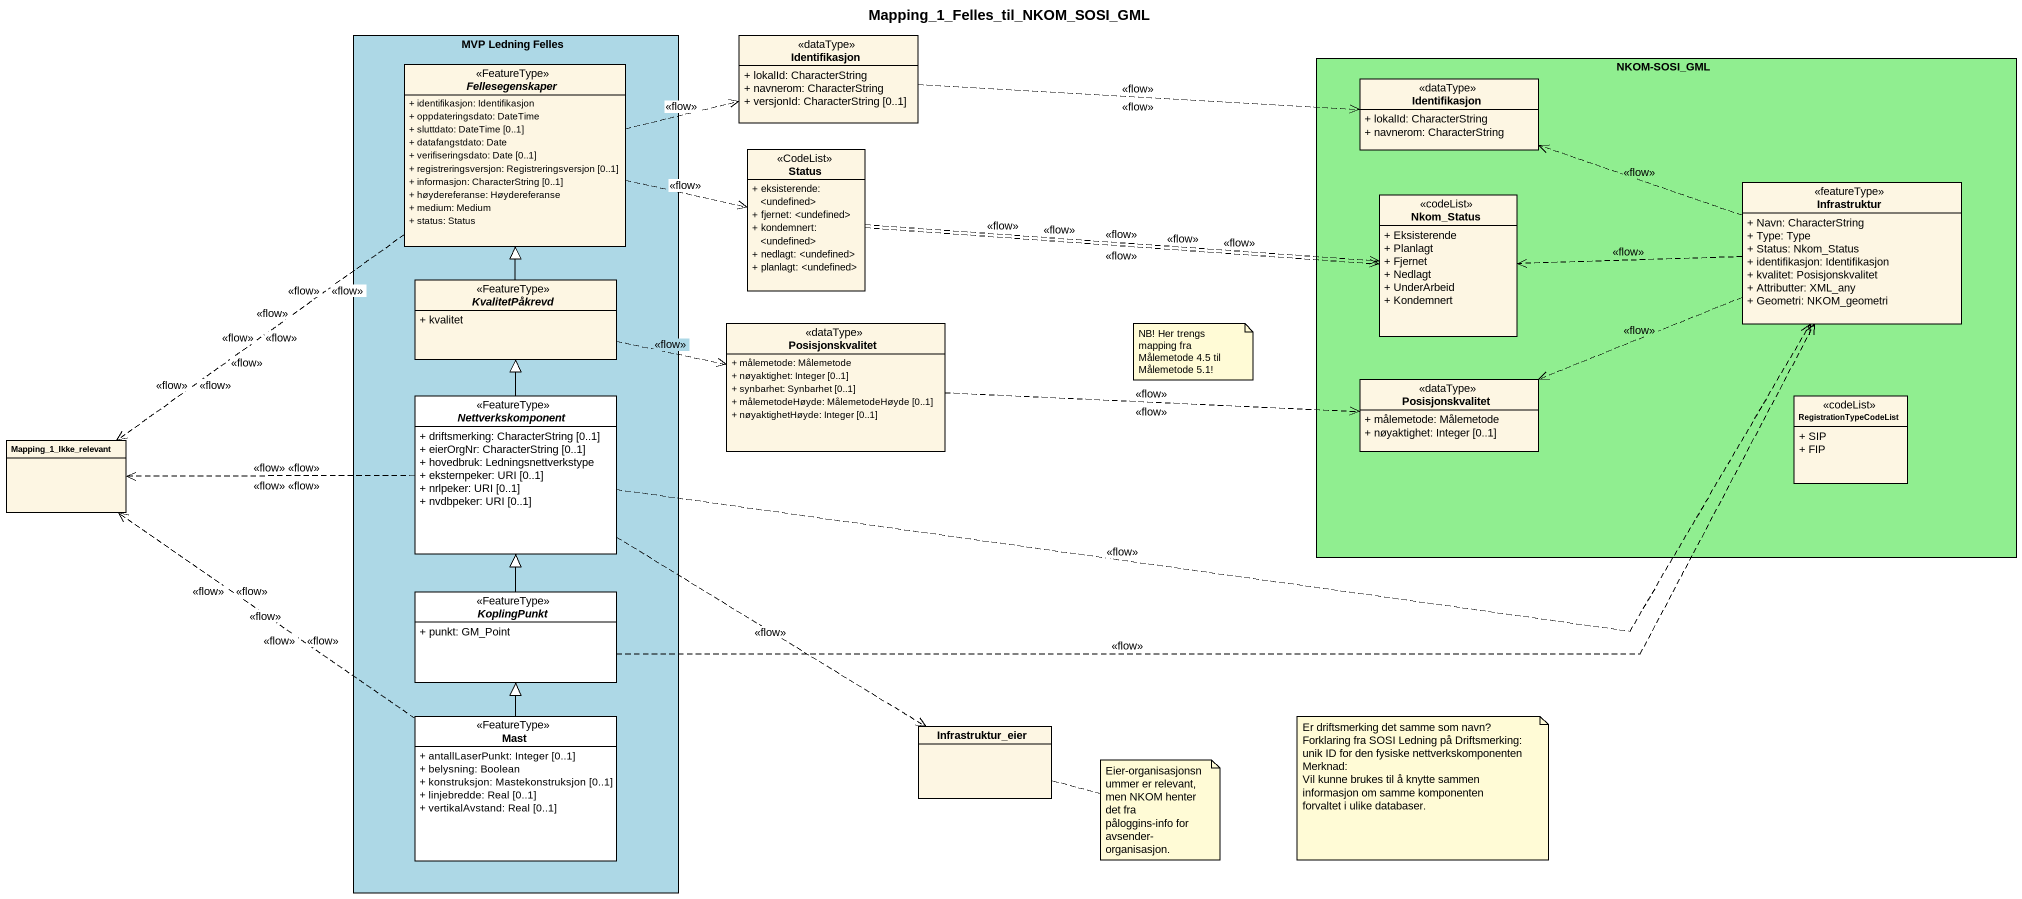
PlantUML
@startuml
title Mapping_1_Felles_til_NKOM_SOSI_GML
hide circle
hide empty members
skinparam classAttributeIconSize 0
rectangle "MVP Ledning Felles" as MVP_Ledning_Felles #ADD8E6 {
  abstract class Fellesegenskaper <<FeatureType>> {
    + identifikasjon: Identifikasjon
    + oppdateringsdato: DateTime
    + sluttdato: DateTime [0..1]
    + datafangstdato: Date
    + verifiseringsdato: Date [0..1]
    + registreringsversjon: Registreringsversjon [0..1]
    + informasjon: CharacterString [0..1]
    + høydereferanse: Høydereferanse
    + medium: Medium
    + status: Status
  }
  abstract class KvalitetPåkrevd <<FeatureType>> {
    + kvalitet
  }
  abstract class Nettverkskomponent <<FeatureType>> #FFFFFF {
    + driftsmerking: CharacterString [0..1]
    + eierOrgNr: CharacterString [0..1]
    + hovedbruk: Ledningsnettverkstype
    + eksternpeker: URI [0..1]
    + nrlpeker: URI [0..1]
    + nvdbpeker: URI [0..1]
  }
  abstract class KoplingPunkt <<FeatureType>> #FFFFFF {
    + punkt: GM_Point
  }
  class Mast <<FeatureType>> #FFFFFF {
    + antallLaserPunkt: Integer [0..1]
    + belysning: Boolean
    + konstruksjon: Mastekonstruksjon [0..1]
    + linjebredde: Real [0..1]
    + vertikalAvstand: Real [0..1]
  }
}
class Identifikasjon <<dataType>> {
  + lokalId: CharacterString
  + navnerom: CharacterString
  + versjonId: CharacterString [0..1]
}
rectangle "NKOM-SOSI_GML" as NKOM_SOSI_GML #90EE90 {
  class "Identifikasjon" as Identifikasjon_2 <<dataType>> {
    + lokalId: CharacterString
    + navnerom: CharacterString
  }
  class Infrastruktur <<featureType>> {
    + Navn: CharacterString
    + Type: Type
    + Status: Nkom_Status
    + identifikasjon: Identifikasjon
    + kvalitet: Posisjonskvalitet
    + Attributter: XML_any
    + Geometri: NKOM_geometri
  }
  class Nkom_Status <<codeList>> {
    + Eksisterende
    + Planlagt
    + Fjernet
    + Nedlagt
    + UnderArbeid
    + Kondemnert
  }
  class "Posisjonskvalitet" as Posisjonskvalitet_2 <<dataType>> {
    + målemetode: Målemetode
    + nøyaktighet: Integer [0..1]
  }
  class RegistrationTypeCodeList <<codeList>> {
    + SIP
    + FIP
  }
}
class Status <<CodeList>> {
  + eksisterende: <undefined>
  + fjernet: <undefined>
  + kondemnert: <undefined>
  + nedlagt: <undefined>
  + planlagt: <undefined>
}
class Posisjonskvalitet <<dataType>> {
  + målemetode: Målemetode
  + nøyaktighet: Integer [0..1]
  + synbarhet: Synbarhet [0..1]
  + målemetodeHøyde: MålemetodeHøyde [0..1]
  + nøyaktighetHøyde: Integer [0..1]
}
class Mapping_1_Ikke_relevant
class Infrastruktur_eier
Identifikasjon .right.> Identifikasjon_2 : <<flow>>
Identifikasjon .right.> Identifikasjon_2 : <<flow>>
Fellesegenskaper .right.> Identifikasjon : <<flow>>
Fellesegenskaper .right.> Status : <<flow>>
Fellesegenskaper ..> Mapping_1_Ikke_relevant : <<flow>>
Fellesegenskaper ..> Mapping_1_Ikke_relevant : <<flow>>
Fellesegenskaper ..> Mapping_1_Ikke_relevant : <<flow>>
Fellesegenskaper ..> Mapping_1_Ikke_relevant : <<flow>>
Fellesegenskaper ..> Mapping_1_Ikke_relevant : <<flow>>
Fellesegenskaper ..> Mapping_1_Ikke_relevant : <<flow>>
Fellesegenskaper ..> Mapping_1_Ikke_relevant : <<flow>>
Fellesegenskaper ..> Mapping_1_Ikke_relevant : <<flow>>
Status .right.> Nkom_Status : <<flow>>
Status .right.> Nkom_Status : <<flow>>
Status .right.> Nkom_Status : <<flow>>
Status .right.> Nkom_Status : <<flow>>
Status .right.> Nkom_Status : <<flow>>
Status .right.> Nkom_Status : <<flow>>
Infrastruktur .left.> Identifikasjon_2 : <<flow>>
Infrastruktur .left.> Nkom_Status : <<flow>>
Infrastruktur .left.> Posisjonskvalitet_2 : <<flow>>
KvalitetPåkrevd -up-|> Fellesegenskaper
KvalitetPåkrevd .right.> Posisjonskvalitet : <<flow>>
Posisjonskvalitet .right.> Posisjonskvalitet_2 : <<flow>>
Posisjonskvalitet .right.> Posisjonskvalitet_2 : <<flow>>
Nettverkskomponent .right.> Infrastruktur : <<flow>>
Nettverkskomponent -up-|> KvalitetPåkrevd
Nettverkskomponent .left.> Mapping_1_Ikke_relevant : <<flow>>
Nettverkskomponent .left.> Mapping_1_Ikke_relevant : <<flow>>
Nettverkskomponent .left.> Mapping_1_Ikke_relevant : <<flow>>
Nettverkskomponent .left.> Mapping_1_Ikke_relevant : <<flow>>
Nettverkskomponent ..> Infrastruktur_eier : <<flow>>
KoplingPunkt .right.> Infrastruktur : <<flow>>
KoplingPunkt -up-|> Nettverkskomponent
Mast .up.> Mapping_1_Ikke_relevant : <<flow>>
Mast .up.> Mapping_1_Ikke_relevant : <<flow>>
Mast .up.> Mapping_1_Ikke_relevant : <<flow>>
Mast .up.> Mapping_1_Ikke_relevant : <<flow>>
Mast .up.> Mapping_1_Ikke_relevant : <<flow>>
Mast -up-|> KoplingPunkt
note as N1
  NB! Her trengs mapping fra Målemetode 4.5 til Målemetode 5.1!
end note
note as N2
  Er driftsmerking det samme som navn?
  Forklaring fra SOSI Ledning på Driftsmerking:
  unik ID for den fysiske nettverkskomponenten
  Merknad:
  Vil kunne brukes til å knytte sammen informasjon om samme komponenten forvaltet i ulike databaser.
end note
note right of Infrastruktur_eier : Eier-organisasjonsnummer er relevant, men NKOM henter det fra påloggins-info for avsender-organisasjon.
@enduml
